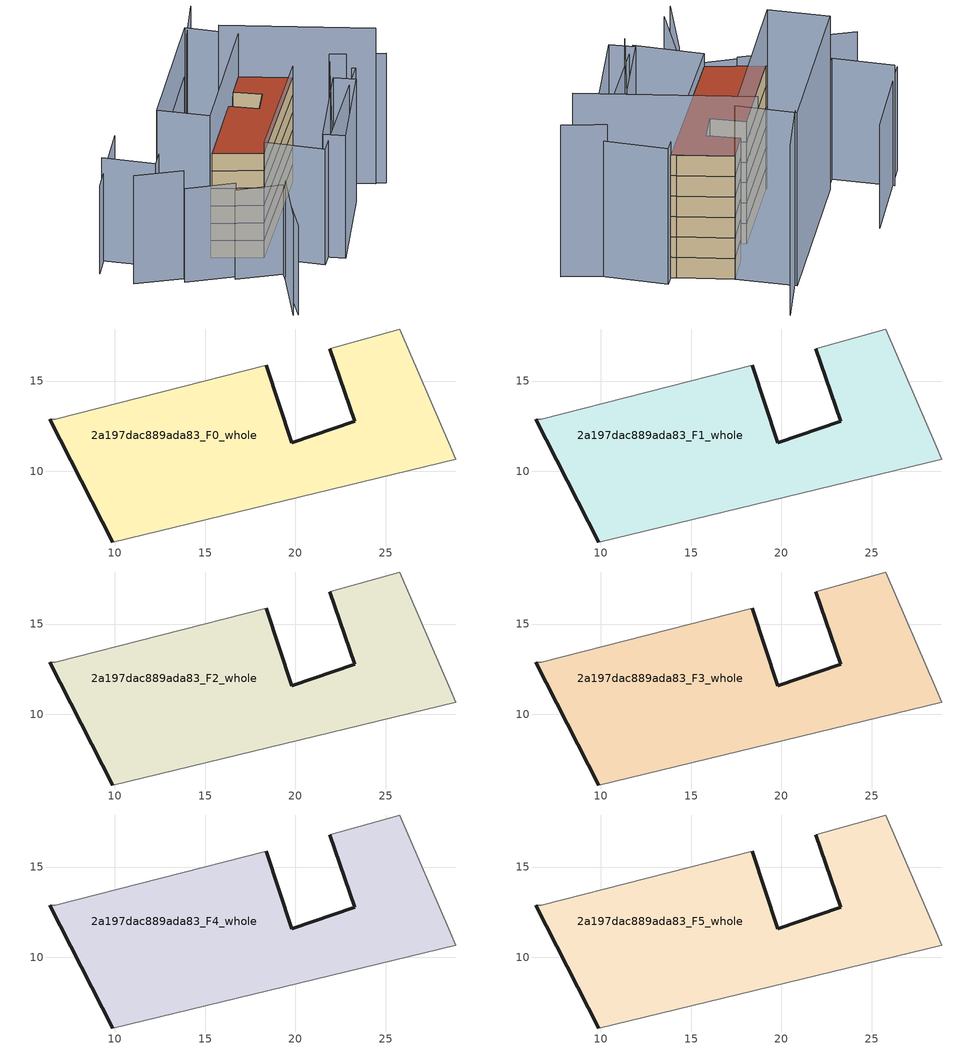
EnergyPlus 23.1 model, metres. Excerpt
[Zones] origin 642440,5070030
2a197dac889ada83_F0_whole
 floor ground (EU_floor_Construction): 25.79,17.88 28.59,11.38 28.89,10.68 9.88,6.08 6.38,12.89 6.68,12.89 18.39,15.89 19.79,11.58 23.29,12.78 21.89,16.79 z0
 wall outside (EU_wall_Construction): 21.89,16.79 23.29,12.78 19.79,11.58 18.39,15.89 / 6.38,12.89 9.88,6.08 z0:3
 wall adiabatic (EU_wall_Construction): 9.88,6.08 28.89,10.68 28.59,11.38 25.79,17.88 21.89,16.79 / 18.39,15.89 6.68,12.89 6.38,12.89 z0:3
2a197dac889ada83_F1_whole
 floor to 2a197dac889ada83_F0_whole (EU_floor_Construction): 25.79,17.88 28.59,11.38 28.89,10.68 9.88,6.08 6.38,12.89 6.68,12.89 18.39,15.89 19.79,11.58 23.29,12.78 21.89,16.79 z3
 wall outside (EU_wall_Construction): 21.89,16.79 23.29,12.78 19.79,11.58 18.39,15.89 / 6.38,12.89 9.88,6.08 z3:6
 wall adiabatic (EU_wall_Construction): 9.88,6.08 28.89,10.68 28.59,11.38 25.79,17.88 21.89,16.79 / 18.39,15.89 6.68,12.89 6.38,12.89 z3:6
2a197dac889ada83_F2_whole
 floor to 2a197dac889ada83_F1_whole (EU_floor_Construction): 25.79,17.88 28.59,11.38 28.89,10.68 9.88,6.08 6.38,12.89 6.68,12.89 18.39,15.89 19.79,11.58 23.29,12.78 21.89,16.79 z6
 wall outside (EU_wall_Construction): 21.89,16.79 23.29,12.78 19.79,11.58 18.39,15.89 / 6.38,12.89 9.88,6.08 z6:9
 wall adiabatic (EU_wall_Construction): 9.88,6.08 28.89,10.68 28.59,11.38 25.79,17.88 21.89,16.79 / 18.39,15.89 6.68,12.89 6.38,12.89 z6:9
2a197dac889ada83_F3_whole
 floor to 2a197dac889ada83_F2_whole (EU_floor_Construction): 25.79,17.88 28.59,11.38 28.89,10.68 9.88,6.08 6.38,12.89 6.68,12.89 18.39,15.89 19.79,11.58 23.29,12.78 21.89,16.79 z9
 wall outside (EU_wall_Construction): 21.89,16.79 23.29,12.78 19.79,11.58 18.39,15.89 / 6.38,12.89 9.88,6.08 z9:12
 wall adiabatic (EU_wall_Construction): 9.88,6.08 28.89,10.68 28.59,11.38 25.79,17.88 21.89,16.79 / 18.39,15.89 6.68,12.89 6.38,12.89 z9:12
2a197dac889ada83_F4_whole
 floor to 2a197dac889ada83_F3_whole (EU_floor_Construction): 25.79,17.88 28.59,11.38 28.89,10.68 9.88,6.08 6.38,12.89 6.68,12.89 18.39,15.89 19.79,11.58 23.29,12.78 21.89,16.79 z12
 wall outside (EU_wall_Construction): 21.89,16.79 23.29,12.78 19.79,11.58 18.39,15.89 / 6.38,12.89 9.88,6.08 z12:15
 wall adiabatic (EU_wall_Construction): 9.88,6.08 28.89,10.68 28.59,11.38 25.79,17.88 21.89,16.79 / 18.39,15.89 6.68,12.89 6.38,12.89 z12:15
2a197dac889ada83_F5_whole
 floor to 2a197dac889ada83_F4_whole (EU_floor_Construction): 25.79,17.88 28.59,11.38 28.89,10.68 9.88,6.08 6.38,12.89 6.68,12.89 18.39,15.89 19.79,11.58 23.29,12.78 21.89,16.79 z15
 wall outside (EU_wall_Construction): 21.89,16.79 23.29,12.78 19.79,11.58 18.39,15.89 / 6.38,12.89 9.88,6.08 z15:18
 wall adiabatic (EU_wall_Construction): 9.88,6.08 28.89,10.68 28.59,11.38 25.79,17.88 21.89,16.79 / 18.39,15.89 6.68,12.89 6.38,12.89 z15:18
 roof outside (EU_roof_Construction): 28.89,10.68 28.59,11.38 25.79,17.88 21.89,16.79 23.29,12.78 19.79,11.58 18.39,15.89 6.68,12.89 6.38,12.89 9.88,6.08 z18
shading: -1.53,-3.95 6.18,0.98 z0:17; 14.28,-2.53 30.83,5.86 / 30.83,5.86 34.53,-1.45 z0:22.3; 13.68,-1.33 27.3,3.48 / 27.3,3.48 28.4,0.37 / 28.4,0.37 14.77,-4.43 / 14.77,-4.43 13.68,-1.33 z0:21.1; 3.07,7.38 7.27,1.81 / 7.27,1.81 -1.21,-4.58 z0:15.4; 9.88,6.08 30.3,11.02 / 30.3,11.02 32.38,2.39 / 32.38,2.39 11.97,-2.54 / 11.97,-2.54 9.88,6.08 z0:19.9; -0.63,13.59 3.76,7.63 z0:16.1; 33.63,-0.21 24.67,20.38 z0:26.8; -4.23,19.99 0.09,14.12 z0:18.6; 3.28,19.89 23.83,25.32 / 23.83,25.32 25.81,17.82 / 25.81,17.82 5.26,12.39 / 5.26,12.39 3.28,19.89 z0:25.4; 22.79,24.89 1.19,19.09 / 1.19,19.09 -0.84,26.65 z0:17.7; 8.3,29 -4,25.49 z0:15.2; 29.9,27.29 22.9,24.61 z0:24.9
[Building]
EU S2 Campaign: North Axis=0; Terrain=City; Solar Distribution=FullExterior
[Site:Location]
Lyon-Bron: Latitude=45.75; Longitude=5; Time Zone=1; Elevation=198
[SizingPeriod:WeatherFileDays]
AnnualSizingPeriod: Begin Month=1; Begin Day of Month=1; End Month=12; End Day of Month=31; Day of Week for Start Day=Monday; Use Weather File Daylight Saving Period=No; Use Weather File Rain and Snow Indicators=No
[MATERIAL]
EU_InternalMass_Material: Roughness=MediumRough; Thickness=0.1; Conductivity=1; Density=1800; Specific Heat=900; Thermal Absorptance=0.9; Solar Absorptance=0.7; Visible Absorptance=0.7
[MATERIAL:NOMASS] Roughness=MediumRough; Thermal Absorptance=0.9; Solar Absorptance=0.7; Visible Absorptance=0.7
Name | Thermal Resistance
EU_wall_NoMass | 0.776494
EU_roof_NoMass | 0.486893
EU_floor_NoMass | 0.421597
[CONSTRUCTION]
EU_wall_Construction: EU_wall_NoMass
EU_roof_Construction: EU_roof_NoMass
EU_floor_Construction: EU_floor_NoMass
EU_InternalMass_Construction: EU_InternalMass_Material
[ZONE] Type=1; Multiplier=1; Ceiling Height=autocalculate; Floor Area=autocalculate; Part of Total Floor Area=Yes
Name | Volume
2a197dac889ada83_F0_whole | 398.753
2a197dac889ada83_F1_whole; 2a197dac889ada83_F2_whole; 2a197dac889ada83_F3_whole; 2a197dac889ada83_F4_whole; 2a197dac889ada83_F5_whole | 398.755
[INTERNALMASS] Construction=EU_InternalMass_Construction; Surface Area=132.918
Name | Zone or ZoneList
2a197dac889ada83_F0_whole_EU_InternalMass | 2a197dac889ada83_F0_whole
2a197dac889ada83_F1_whole_EU_InternalMass | 2a197dac889ada83_F1_whole
2a197dac889ada83_F2_whole_EU_InternalMass | 2a197dac889ada83_F2_whole
2a197dac889ada83_F3_whole_EU_InternalMass | 2a197dac889ada83_F3_whole
2a197dac889ada83_F4_whole_EU_InternalMass | 2a197dac889ada83_F4_whole
2a197dac889ada83_F5_whole_EU_InternalMass | 2a197dac889ada83_F5_whole
[OTHEREQUIPMENT] Fuel Type=Electricity; Design Level Calculation Method=Watts/Area; Power per Zone Floor Area=1; Fraction Latent=0; Fraction Radiant=0; Fraction Lost=0; Carbon Dioxide Generation Rate=0; EndUse Subcategory=EU_Step8_InternalGains
Name | Zone or ZoneList or Space or SpaceList | Schedule
EU_Step8_InternalGain_2a197dac889ada83_F0_whole_f000 | 2a197dac889ada83_F0_whole | EU_Step8_GainSchedule_2a197dac889ada83_F0_whole_f000
EU_Step8_InternalGain_2a197dac889ada83_F1_whole_f000 | 2a197dac889ada83_F1_whole | EU_Step8_GainSchedule_2a197dac889ada83_F1_whole_f000
EU_Step8_InternalGain_2a197dac889ada83_F2_whole_f000 | 2a197dac889ada83_F2_whole | EU_Step8_GainSchedule_2a197dac889ada83_F2_whole_f000
EU_Step8_InternalGain_2a197dac889ada83_F3_whole_f000 | 2a197dac889ada83_F3_whole | EU_Step8_GainSchedule_2a197dac889ada83_F3_whole_f000
EU_Step8_InternalGain_2a197dac889ada83_F4_whole_f000 | 2a197dac889ada83_F4_whole | EU_Step8_GainSchedule_2a197dac889ada83_F4_whole_f000
EU_Step8_InternalGain_2a197dac889ada83_F5_whole_f000 | 2a197dac889ada83_F5_whole | EU_Step8_GainSchedule_2a197dac889ada83_F5_whole_f000
[ZONEVENTILATION:DESIGNFLOWRATE] Schedule=EU_AlwaysOn; Design Flow Rate Calculation Method=AirChanges/Hour; Air Changes per Hour=0.693814; Ventilation Type=Natural; Fan Pressure Rise=0; Fan Total Efficiency=1; Constant Term Coefficient=1; Temperature Term Coefficient=0; Velocity Term Coefficient=0; Velocity Squared Term Coefficient=0; Minimum Indoor Temperature=-100; Maximum Indoor Temperature=100; Delta Temperature=-100; Minimum Outdoor Temperature=-100; Maximum Outdoor Temperature=100; Maximum Wind Speed=40
Name | Zone or ZoneList or Space or SpaceList
EU_ConstantAir_2a197dac889ada83_F0_whole | 2a197dac889ada83_F0_whole
EU_ConstantAir_2a197dac889ada83_F1_whole | 2a197dac889ada83_F1_whole
EU_ConstantAir_2a197dac889ada83_F2_whole | 2a197dac889ada83_F2_whole
EU_ConstantAir_2a197dac889ada83_F3_whole | 2a197dac889ada83_F3_whole
EU_ConstantAir_2a197dac889ada83_F4_whole | 2a197dac889ada83_F4_whole
EU_ConstantAir_2a197dac889ada83_F5_whole | 2a197dac889ada83_F5_whole
[HVACTEMPLATE:THERMOSTAT] Constant Heating Setpoint=20; Constant Cooling Setpoint=50
EU_HeatOnly_2a197dac889ada83_F0_whole; EU_HeatOnly_2a197dac889ada83_F1_whole; EU_HeatOnly_2a197dac889ada83_F2_whole; EU_HeatOnly_2a197dac889ada83_F3_whole; EU_HeatOnly_2a197dac889ada83_F4_whole; EU_HeatOnly_2a197dac889ada83_F5_whole
[HVACTEMPLATE:ZONE:IDEALLOADSAIRSYSTEM] System Availability Schedule=EU_AlwaysOn; Maximum Heating Supply Air Temperature=50; Minimum Cooling Supply Air Temperature=13; Maximum Heating Supply Air Humidity Ratio=0.0156; Minimum Cooling Supply Air Humidity Ratio=0.0077; Heating Limit=NoLimit; Cooling Limit=NoLimit; Heating Availability Schedule=EU_AlwaysOn; Cooling Availability Schedule=EU_CoolingOff; Dehumidification Control Type=ConstantSensibleHeatRatio; Cooling Sensible Heat Ratio=0.7; Dehumidification Setpoint=60; Humidification Control Type=None; Humidification Setpoint=30; Outdoor Air Method=None; Outdoor Air Flow Rate per Person=0.00944; Outdoor Air Flow Rate per Zone Floor Area=0; Outdoor Air Flow Rate per Zone=0; Demand Controlled Ventilation Type=None; Outdoor Air Economizer Type=NoEconomizer; Heat Recovery Type=None; Sensible Heat Recovery Effectiveness=0.7; Latent Heat Recovery Effectiveness=0.65
Name | Template Thermostat
2a197dac889ada83_F0_whole | EU_HeatOnly_2a197dac889ada83_F0_whole
2a197dac889ada83_F1_whole | EU_HeatOnly_2a197dac889ada83_F1_whole
2a197dac889ada83_F2_whole | EU_HeatOnly_2a197dac889ada83_F2_whole
2a197dac889ada83_F3_whole | EU_HeatOnly_2a197dac889ada83_F3_whole
2a197dac889ada83_F4_whole | EU_HeatOnly_2a197dac889ada83_F4_whole
2a197dac889ada83_F5_whole | EU_HeatOnly_2a197dac889ada83_F5_whole
[SIZING:ZONE] Zone Cooling Design Supply Air Temperature Input Method=SupplyAirTemperature; Zone Cooling Design Supply Air Temperature=13; Zone Heating Design Supply Air Temperature Input Method=SupplyAirTemperature; Zone Heating Design Supply Air Temperature=50; Zone Cooling Design Supply Air Humidity Ratio=0.008; Zone Heating Design Supply Air Humidity Ratio=0.008; Cooling Design Air Flow Method=DesignDay; Cooling Design Air Flow Rate=0; Cooling Minimum Air Flow per Zone Floor Area=0.000762; Cooling Minimum Air Flow=0; Cooling Minimum Air Flow Fraction=0.2; Heating Design Air Flow Method=DesignDay; Heating Design Air Flow Rate=0; Heating Maximum Air Flow per Zone Floor Area=0.002032; Heating Maximum Air Flow=0.141576; Heating Maximum Air Flow Fraction=0.3; Account for Dedicated Outdoor Air System=No; Dedicated Outdoor Air System Control Strategy=NeutralSupplyAir; Dedicated Outdoor Air Low Setpoint Temperature for Design=autosize; Dedicated Outdoor Air High Setpoint Temperature for Design=autosize; Zone Load Sizing Method=Sensible Load Only No Latent Load; Zone Latent Cooling Design Supply Air Humidity Ratio Input Method=HumidityRatioDifference; Zone Cooling Design Supply Air Humidity Ratio Difference=0.005; Zone Latent Heating Design Supply Air Humidity Ratio Input Method=HumidityRatioDifference; Zone Humidification Design Supply Air Humidity Ratio Difference=0.005
2a197dac889ada83_F0_whole; 2a197dac889ada83_F1_whole; 2a197dac889ada83_F2_whole; 2a197dac889ada83_F3_whole; 2a197dac889ada83_F4_whole; 2a197dac889ada83_F5_whole
[SCHEDULE:CONSTANT]
Name | Hourly Value
EU_AlwaysOn | 1
EU_CoolingOff | 0
[SCHEDULE:FILE] Column Number=1; Rows to Skip at Top=0; Number of Hours of Data=8760; Column Separator=Comma; Interpolate to Timestep=No; Minutes per Item=60; Adjust Schedule for Daylight Savings=Yes
Name | File
EU_Step8_GainSchedule_2a197dac889ada83_F0_whole_f000 | ../../schedules/2a197dac889ada83/2a197dac889ada83_F0_whole_f000_gain.csv
EU_Step8_GainSchedule_2a197dac889ada83_F1_whole_f000 | ../../schedules/2a197dac889ada83/2a197dac889ada83_F1_whole_f000_gain.csv
EU_Step8_GainSchedule_2a197dac889ada83_F2_whole_f000 | ../../schedules/2a197dac889ada83/2a197dac889ada83_F2_whole_f000_gain.csv
EU_Step8_GainSchedule_2a197dac889ada83_F3_whole_f000 | ../../schedules/2a197dac889ada83/2a197dac889ada83_F3_whole_f000_gain.csv
EU_Step8_GainSchedule_2a197dac889ada83_F4_whole_f000 | ../../schedules/2a197dac889ada83/2a197dac889ada83_F4_whole_f000_gain.csv
EU_Step8_GainSchedule_2a197dac889ada83_F5_whole_f000 | ../../schedules/2a197dac889ada83/2a197dac889ada83_F5_whole_f000_gain.csv
